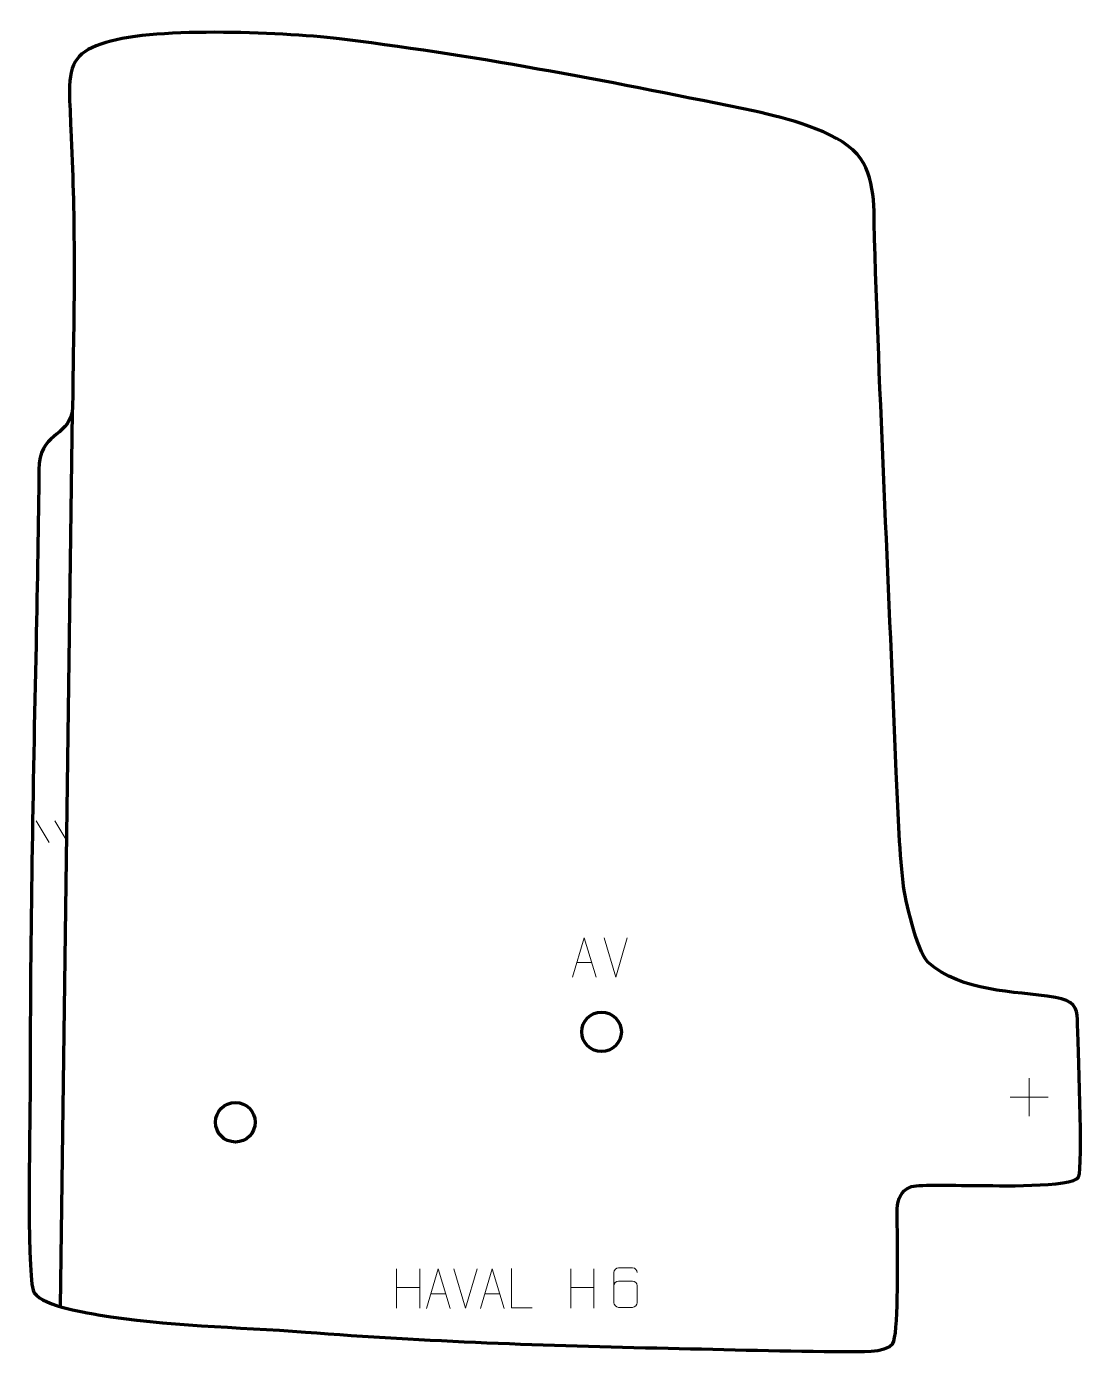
# Model space of a CAD drawing. Header units: millimetres. Extents: x -551 to 116, y -88 to 751.
import ezdxf

# ---------------------------------------------------------------- set-up
doc = ezdxf.new("R2010")
doc.units = ezdxf.units.MM
doc.header["$MEASUREMENT"] = 0
doc.layers.add('layer 2', color=7, linetype='Continuous')
doc.layers.add('layer 3', color=7, linetype='Continuous')

msp = doc.modelspace()

# ---------------------------------------------------------------- linework, layer by layer
at = {"layer": 'layer 2', "color": 142, "lineweight": 158}
msp.add_open_spline([(-522.5666, 507.1736), (-522.5666, 507.1736), (-530.116, -58.0364), (-530.116, -58.0364)], degree=3, dxfattribs=at)
at = {"layer": 'layer 3', "color": 142, "lineweight": 200}
for centre in [(-188.1598, 115.5553), (-419.405, 58.4049)]:
    msp.add_ellipse(centre, major_axis=(0, 12.5), ratio=1, dxfattribs=at)
at = {"layer": 'layer 3', "color": 242, "lineweight": 158}
msp.add_open_spline([(-524.247, 709.7782), (-524.138, 728.3583), (-519.1419, 734.9737), (-501.2069, 740.5484), (-501.2069, 740.5484), (-468.8808, 750.5961), (-385.7725, 746.8995), (-350.2575, 742.4372), (-350.2575, 742.4372), (-260.3859, 731.1099), (-180.0852, 715.2965), (-91.2961, 697.1034), (-91.2961, 697.1034), (-72.0586, 692.5697), (-40.0869, 685.065), (-26.7842, 669.9571), (-26.7842, 669.9571), (-14.4817, 655.985), (-16.3188, 634.1988), (-15.7703, 616.5243), (-15.7703, 616.5243), (-12.1758, 504.3388), (-6.441, 392.0851), (-2.081, 279.8908), (-2.081, 279.8908), (-1.1812, 257.0027), (-0.0843, 232.5148), (2.2514, 209.781), (2.2514, 209.781), (3.6884, 198.6269), (10.7653, 167.3716), (17.9455, 159.5553), (17.9455, 159.5553), (39.9185, 140.4006), (71.3048, 141.6103), (98.4378, 137.2264), (98.4378, 137.2264), (109.7303, 135.4019), (112.4265, 130.7541), (112.4186, 123.3462), (112.4186, 123.3462), (112.4395, 109.1207), (116.1792, 30.2177), (113.105, 23.7641), (113.105, 23.7641), (109.8911, 17.0173), (58.551, 18.4654), (50.3537, 18.4504), (50.3537, 18.4504), (30.1497, 18.4436), (11.0824, 19.4686), (6.6751, 17.4436), (6.6751, 17.4436), (-4.8197, 12.1622), (-0.794, -1.3131), (-1.1929, -19.9409), (-1.1929, -19.9409), (-1.4002, -29.6206), (-0.4638, -76.164), (-4.291, -81.3313), (-4.291, -81.3313), (-8.9597, -87.6347), (-26.0125, -86.3497), (-33.3847, -86.3499), (-33.3847, -86.3499), (-70.9588, -86.351), (-108.5369, -85.0761), (-146.1013, -84.3015), (-146.1013, -84.3015), (-223.0059, -82.7251), (-298.3308, -80.0189), (-375.069, -74.1339), (-375.069, -74.1339), (-418.7795, -70.7818), (-462.796, -70.4795), (-506.1322, -63.1625), (-506.1322, -63.1625), (-515.0247, -61.6405), (-544.5491, -57.0846), (-547.1819, -47.5484), (-547.1819, -47.5484), (-551.2812, -32.7004), (-548.9873, 64.272), (-548.9835, 86.9808), (-548.9835, 86.9808), (-549.0153, 178.3156), (-547.2726, 267.8381), (-545.2856, 360.0476), (-545.2856, 360.0476), (-544.4273, 399.8817), (-543.7678, 437.4572), (-543.4932, 470.6292), (-543.4932, 470.6292), (-543.2971, 494.3209), (-525.6008, 490.7271), (-522.5666, 507.1736), (-522.5666, 507.1736), (-521.845, 514.5249), (-522.1393, 522.9702), (-522.0276, 530.453), (-522.0276, 530.453), (-520.9092, 584.7841), (-520.6633, 631.4447), (-523.2938, 685.6063), (-523.2938, 685.6063), (-523.6851, 693.6646), (-524.0075, 701.7139), (-524.247, 709.7782)], degree=3, knots=[0, 0, 0, 0, 0.03571429, 0.03571429, 0.03571429, 0.03571429, 0.07142857, 0.07142857, 0.07142857, 0.07142857, 0.10714286, 0.10714286, 0.10714286, 0.10714286, 0.14285714, 0.14285714, 0.14285714, 0.14285714, 0.17857143, 0.17857143, 0.17857143, 0.17857143, 0.21428571, 0.21428571, 0.21428571, 0.21428571, 0.25, 0.25, 0.25, 0.25, 0.28571429, 0.28571429, 0.28571429, 0.28571429, 0.32142857, 0.32142857, 0.32142857, 0.32142857, 0.35714286, 0.35714286, 0.35714286, 0.35714286, 0.39285714, 0.39285714, 0.39285714, 0.39285714, 0.42857143, 0.42857143, 0.42857143, 0.42857143, 0.46428571, 0.46428571, 0.46428571, 0.46428571, 0.5, 0.5, 0.5, 0.5, 0.53571429, 0.53571429, 0.53571429, 0.53571429, 0.57142857, 0.57142857, 0.57142857, 0.57142857, 0.60714286, 0.60714286, 0.60714286, 0.60714286, 0.64285714, 0.64285714, 0.64285714, 0.64285714, 0.67857143, 0.67857143, 0.67857143, 0.67857143, 0.71428571, 0.71428571, 0.71428571, 0.71428571, 0.75, 0.75, 0.75, 0.75, 0.78571429, 0.78571429, 0.78571429, 0.78571429, 0.82142857, 0.82142857, 0.82142857, 0.82142857, 0.85714286, 0.85714286, 0.85714286, 0.85714286, 0.89285714, 0.89285714, 0.89285714, 0.89285714, 0.92857143, 0.92857143, 0.92857143, 0.92857143, 1, 1, 1, 1], dxfattribs=at)
at = {"layer": 'layer 3', "color": 250, "lineweight": 9}
for points in [[(-545.3039, 248.9364), (-545.3039, 248.9364), (-537.0624, 235.2424), (-537.0624, 235.2424)], [(-533.4858, 248.9364), (-533.4858, 248.9364), (-525.2443, 235.2424), (-525.2443, 235.2424)], [(-179.1968, 149.987), (-179.1968, 149.987), (-186.5186, 174.9406), (-186.5186, 174.9406)], [(-171.8749, 174.9406), (-171.8749, 174.9406), (-179.1967, 149.987), (-179.1967, 149.987)], [(-203.8337, 159.2437), (-203.8337, 159.2437), (-194.338, 159.2437), (-194.338, 159.2437)], [(81.8589, 86.2222), (81.8589, 86.2222), (81.8589, 62.2443), (81.8589, 62.2443)], [(69.87, 74.2332), (69.87, 74.2332), (93.8479, 74.2332), (93.8479, 74.2332)], [(-317.6499, -34.1516), (-317.6499, -34.1516), (-317.6499, -58.9291), (-317.6499, -58.9291)], [(-303.0066, -34.1516), (-303.0066, -34.1516), (-303.0066, -59.1051), (-303.0066, -59.1051)], [(-274.0261, -59.1052), (-274.0261, -59.1052), (-281.3479, -34.1516), (-281.3479, -34.1516)], [(-266.7042, -34.1516), (-266.7042, -34.1516), (-274.026, -59.1052), (-274.026, -59.1052)], [(-207.6499, -34.1516), (-207.6499, -34.1516), (-207.6499, -58.9291), (-207.6499, -58.9291)], [(-193.0066, -34.1516), (-193.0066, -34.1516), (-193.0066, -59.1051), (-193.0066, -59.1051)], [(-317.6499, -46.0339), (-317.6499, -46.0339), (-303.0066, -46.0335), (-303.0066, -46.0335)], [(-295.8938, -49.9357), (-295.8938, -49.9357), (-286.3981, -49.9357), (-286.3981, -49.9357)], [(-261.8938, -49.9357), (-261.8938, -49.9357), (-252.3981, -49.9357), (-252.3981, -49.9357)], [(-207.6499, -46.0339), (-207.6499, -46.0339), (-193.0066, -46.0335), (-193.0066, -46.0335)]]:
    msp.add_open_spline(points, degree=3, dxfattribs=at)
for points, knots in [([(-206.5563, 149.9943), (-206.5563, 149.9943), (-199.1853, 174.9478), (-199.1853, 174.9478), (-199.1853, 174.9478), (-199.1853, 174.9478), (-191.6154, 149.9943), (-191.6154, 149.9943)], [0, 0, 0, 0, 0.33333333, 0.33333333, 0.33333333, 0.33333333, 1, 1, 1, 1]), ([(-165.5767, -36.4928), (-165.6008, -35.1533), (-166.957, -33.5001), (-168.5289, -33.5344), (-168.5289, -33.5344), (-171.5137, -33.5347), (-174.4989, -33.5347), (-177.4843, -33.5344), (-177.4843, -33.5344), (-178.7034, -33.5195), (-180.4316, -34.9571), (-180.4366, -36.4928), (-180.4366, -36.4928), (-180.4363, -42.8533), (-180.4363, -49.2141), (-180.4366, -55.5748), (-180.4366, -55.5748), (-180.4319, -56.7377), (-178.7034, -58.5088), (-177.4843, -58.5332), (-177.4843, -58.5332), (-174.4989, -58.5329), (-171.5137, -58.5329), (-168.5289, -58.5332), (-168.5289, -58.5332), (-167.2508, -58.4894), (-165.5811, -56.8749), (-165.5767, -55.5748), (-165.5767, -55.5748), (-165.5767, -51.9915), (-165.5767, -48.4084), (-165.5767, -44.8257), (-165.5767, -44.8257), (-165.6152, -43.3475), (-167.1979, -41.9146), (-168.5289, -41.9166), (-168.5289, -41.9166), (-171.5137, -41.9163), (-174.4989, -41.9163), (-177.4843, -41.9166), (-177.4843, -41.9166), (-178.8138, -41.9116), (-180.4568, -43.4189), (-180.4151, -44.8474)], [0, 0, 0, 0, 0.08333333, 0.08333333, 0.08333333, 0.08333333, 0.16666667, 0.16666667, 0.16666667, 0.16666667, 0.25, 0.25, 0.25, 0.25, 0.33333333, 0.33333333, 0.33333333, 0.33333333, 0.41666667, 0.41666667, 0.41666667, 0.41666667, 0.5, 0.5, 0.5, 0.5, 0.58333333, 0.58333333, 0.58333333, 0.58333333, 0.66666667, 0.66666667, 0.66666667, 0.66666667, 0.75, 0.75, 0.75, 0.75, 0.83333333, 0.83333333, 0.83333333, 0.83333333, 1, 1, 1, 1]), ([(-298.6164, -59.1851), (-298.6164, -59.1851), (-291.2454, -34.2316), (-291.2454, -34.2316), (-291.2454, -34.2316), (-291.2454, -34.2316), (-283.6755, -59.1851), (-283.6755, -59.1851)], [0, 0, 0, 0, 0.33333333, 0.33333333, 0.33333333, 0.33333333, 1, 1, 1, 1]), ([(-264.6164, -59.1851), (-264.6164, -59.1851), (-257.2454, -34.2316), (-257.2454, -34.2316), (-257.2454, -34.2316), (-257.2454, -34.2316), (-249.6755, -59.1851), (-249.6755, -59.1851)], [0, 0, 0, 0, 0.33333333, 0.33333333, 0.33333333, 0.33333333, 1, 1, 1, 1]), ([(-231.989, -58.8576), (-231.989, -58.8576), (-244.9381, -58.8576), (-244.9381, -58.8576), (-244.9381, -58.8576), (-244.9381, -58.8576), (-244.9381, -33.904), (-244.9381, -33.904)], [0, 0, 0, 0, 0.33333333, 0.33333333, 0.33333333, 0.33333333, 1, 1, 1, 1])]:
    msp.add_open_spline(points, degree=3, knots=knots, dxfattribs=at)

doc.saveas('drawing.dxf')
